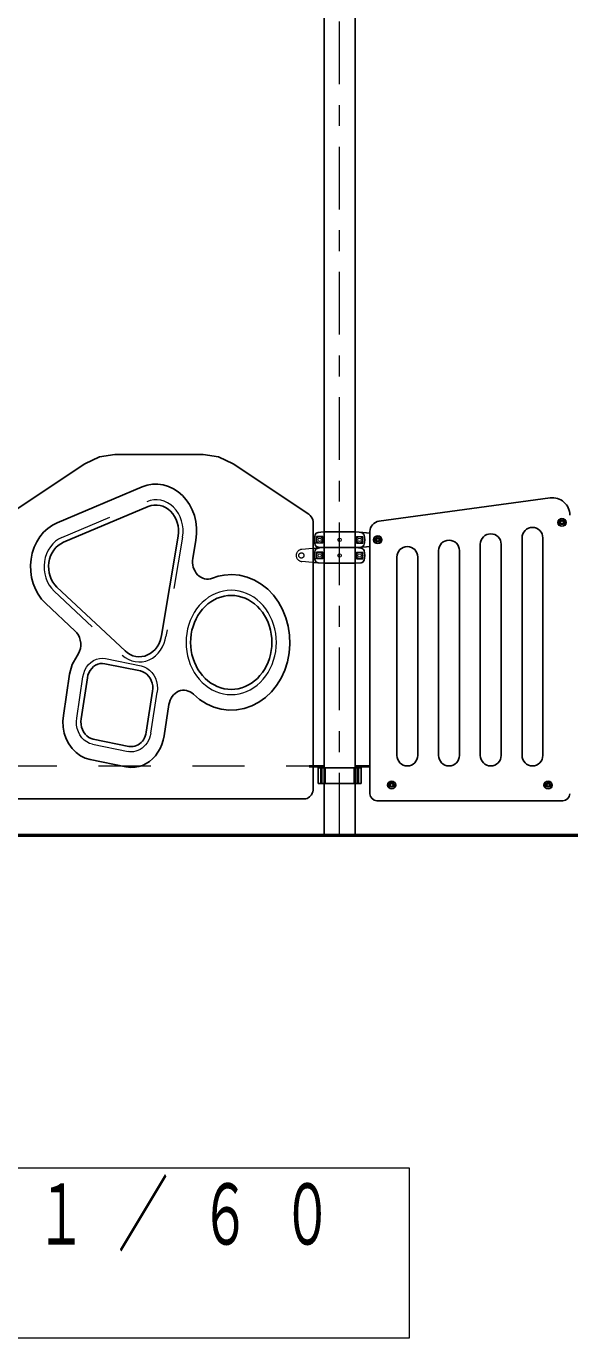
# Model space of a CAD drawing. Units: millimetres on the paper, scale 1:60. Extents: x -385 to 76, y -594 to 267.
# Drawn here: x -261.8 to -235.8, y -134.7 to -71.9 of the extents above; entities that cross this region are included whole.
import ezdxf

# ---------------------------------------------------------------- set-up
doc = ezdxf.new("R2010")
doc.units = ezdxf.units.MM
doc.linetypes.add('USER1', pattern=[4.5, 2.5, -2])
doc.linetypes.add('USER2', pattern=[6, 3, -1, 1, -1])
doc.layers.add('1_60', color=7, linetype='Continuous', lineweight=25)
doc.styles.add('ＭＳ ゴシック', font='')
doc.styles.get('ＭＳ ゴシック').set_extended_font_data('MS Gothic')

msp = doc.modelspace()

# ---------------------------------------------------------------- linework, layer by layer
at = {"layer": '1_60', "linetype": 'USER2', "lineweight": 13}
msp.add_line((-246.811, -110.643), (-246.811, -60.643), dxfattribs=at)
at = {"layer": '1_60'}
for p, q in [((-247.554, -110.643), (-247.554, -62.068)), ((-246.069, -110.643), (-246.069, -62.068)), ((-260.351, -95.655), (-256.282, -93.945)), ((-260.055, -96.595), (-255.986, -94.885)), ((-254.553, -96.297), (-255.353, -101.068)), ((-253.703, -96.487), (-253.85, -97.367)), ((-260.367, -98.74), (-257.098, -101.801)), ((-260.912, -99.517), (-259.491, -100.848)), ((-258.069, -102.414), (-256.363, -102.761)), ((-260.059, -104.886), (-259.758, -102.916)), ((-259.206, -105.059), (-258.905, -103.09)), ((-256.079, -105.696), (-255.778, -103.726)), ((-255.226, -105.87), (-254.997, -104.37)), ((-258.621, -106.025), (-256.915, -106.372)), ((-258.771, -107.009), (-257.065, -107.357)), ((-247.553, -107.309), (-248.269, -107.309)), ((-247.553, -107.348), (-248.269, -107.348)), ((-247.841, -107.409), (-247.841, -108.159)), ((-245.781, -107.409), (-247.841, -107.409)), ((-247.841, -107.409), (-245.781, -107.409)), ((-247.841, -107.409), (-247.841, -108.159)), ((-247.712, -107.409), (-247.712, -108.159)), ((-247.703, -107.409), (-247.703, -108.159)), ((-247.662, -107.409), (-247.662, -108.159)), ((-247.506, -107.409), (-247.506, -108.159)), ((-246.116, -107.409), (-246.116, -108.159)), ((-246.069, -107.309), (-245.353, -107.309)), ((-246.069, -107.348), (-245.353, -107.348)), ((-245.96, -107.409), (-245.96, -108.159)), ((-245.919, -107.409), (-245.919, -108.159)), ((-245.91, -107.409), (-245.91, -108.159)), ((-245.781, -107.409), (-245.781, -108.159)), ((-245.781, -107.409), (-245.781, -108.159)), ((-245.781, -108.159), (-247.841, -108.159)), ((-247.841, -108.159), (-245.781, -108.159))]:
    msp.add_line(p, q, dxfattribs=at)
at = {"layer": '1_60', "color": 70}
for p, q in [((-262.652, -95.255), (-259.028, -92.839)), ((-257.585, -92.393), (-253.358, -92.393)), ((-248.29, -95.255), (-251.915, -92.839)), ((-248.074, -95.688), (-248.074, -108.393)), ((-248.507, -108.893), (-262.436, -108.893))]:
    msp.add_line(p, q, dxfattribs=at)
at = {"layer": '1_60', "linetype": 'USER1', "lineweight": 13}
for p, q in [((-260.129, -96.36), (-256.06, -94.65)), ((-254.34, -96.345), (-255.141, -101.115)), ((-260.503, -98.935), (-257.234, -101.995)), ((-258.032, -102.167), (-256.326, -102.515)), ((-259.419, -105.016), (-259.119, -103.046)), ((-255.866, -105.739), (-255.565, -103.77)), ((-258.658, -106.271), (-256.952, -106.618)), ((-262.869, -107.309), (-248.074, -107.309))]:
    msp.add_line(p, q, dxfattribs=at)
at = {"layer": '1_60', "color": 4}
for p, q in [((-244.92, -95.586), (-236.715, -94.467)), ((-245.353, -108.643), (-245.353, -96.081)), ((-236.144, -95.566), (-236.211, -95.604)), ((-236.211, -95.604), (-236.211, -95.681)), ((-236.144, -95.72), (-236.211, -95.681)), ((-236.078, -95.604), (-236.144, -95.566)), ((-236.078, -95.681), (-236.144, -95.72)), ((-236.078, -95.604), (-236.078, -95.681)), ((-244.978, -96.399), (-245.045, -96.437)), ((-245.045, -96.437), (-245.045, -96.514)), ((-244.978, -96.553), (-245.045, -96.514)), ((-244.911, -96.437), (-244.978, -96.399)), ((-244.911, -96.514), (-244.978, -96.553)), ((-244.911, -96.437), (-244.911, -96.514)), ((-240.061, -96.689), (-240.061, -106.809)), ((-239.061, -106.809), (-239.061, -96.689)), ((-238.061, -96.383), (-238.061, -106.809)), ((-237.061, -106.809), (-237.061, -96.383)), ((-244.061, -97.3), (-244.061, -106.809)), ((-243.061, -106.809), (-243.061, -97.3)), ((-242.061, -96.995), (-242.061, -106.809)), ((-241.061, -106.809), (-241.061, -96.995)), ((-244.378, -108.188), (-244.311, -108.149)), ((-244.378, -108.188), (-244.378, -108.265)), ((-244.378, -108.265), (-244.311, -108.303)), ((-244.311, -108.149), (-244.244, -108.188)), ((-244.311, -108.303), (-244.244, -108.265)), ((-244.244, -108.188), (-244.244, -108.265)), ((-236.878, -108.188), (-236.811, -108.149)), ((-236.878, -108.188), (-236.878, -108.265)), ((-236.878, -108.265), (-236.811, -108.303)), ((-236.811, -108.149), (-236.744, -108.188)), ((-236.811, -108.303), (-236.744, -108.265)), ((-236.744, -108.188), (-236.744, -108.265)), ((-236.103, -108.976), (-245.02, -108.976))]:
    msp.add_line(p, q, dxfattribs=at)
at = {"layer": '1_60', "color": 2}
for p, q in [((-247.578, -96.101), (-247.841, -96.124)), ((-247.578, -96.101), (-246.044, -96.101)), ((-246.045, -96.101), (-245.52, -96.147)), ((-245.52, -96.147), (-245.353, -96.159)), ((-247.578, -96.851), (-248.103, -96.897)), ((-247.578, -96.851), (-247.841, -96.828)), ((-247.578, -96.851), (-246.044, -96.851)), ((-246.044, -96.851), (-247.578, -96.851)), ((-246.045, -96.851), (-245.52, -96.805)), ((-246.044, -96.851), (-245.781, -96.874)), ((-245.52, -96.805), (-245.353, -96.793)), ((-247.578, -97.601), (-248.103, -97.555)), ((-246.044, -97.601), (-247.578, -97.601)), ((-246.044, -97.601), (-245.781, -97.578))]:
    msp.add_line(p, q, dxfattribs=at)
at = {"layer": '1_60', "color": 2, "lineweight": 13}
for p, q in [((-247.616, -96.322), (-247.924, -96.322)), ((-247.924, -96.63), (-247.924, -96.322)), ((-247.616, -96.63), (-247.924, -96.63)), ((-246.007, -96.322), (-245.699, -96.322)), ((-246.007, -96.63), (-245.699, -96.63)), ((-245.699, -96.63), (-245.699, -96.322)), ((-247.615, -97.072), (-247.923, -97.072)), ((-247.923, -97.38), (-247.923, -97.072)), ((-247.615, -97.38), (-247.923, -97.38)), ((-246.007, -97.072), (-245.698, -97.072)), ((-246.007, -97.38), (-245.698, -97.38)), ((-245.698, -97.38), (-245.698, -97.072))]:
    msp.add_line(p, q, dxfattribs=at)
at = {"layer": '1_60', "color": 2, "linetype": 'USER1', "lineweight": 13}
for p, q in [((-248.103, -96.897), (-248.628, -96.936)), ((-247.561, -96.868), (-247.561, -97.584)), ((-246.061, -96.868), (-246.061, -97.584)), ((-248.103, -97.555), (-248.628, -97.516))]:
    msp.add_line(p, q, dxfattribs=at)
at = {"layer": '1_60', "lineweight": 50}
msp.add_line((-183.216, -110.643), (-349.037, -110.643), dxfattribs=at)
at = {"layer": '1_60', "lineweight": 13}
for p, q in [((-243.46, -126.576), (-294.26, -126.576)), ((-243.46, -134.709), (-243.46, -126.576)), ((-294.26, -134.709), (-243.46, -134.709))]:
    msp.add_line(p, q, dxfattribs=at)
at = {"layer": '1_60', "color": 70}
for points in [[(-257.585, -92.393), (-258.332, -92.506), (-259.028, -92.839)], [(-253.358, -92.393), (-252.611, -92.506), (-251.915, -92.839)], [(-248.074, -95.688), (-248.08, -95.601), (-248.1, -95.517), (-248.132, -95.438), (-248.175, -95.367), (-248.229, -95.305), (-248.29, -95.255)], [(-248.507, -108.893), (-248.439, -108.887), (-248.373, -108.868), (-248.31, -108.838), (-248.252, -108.797), (-248.201, -108.746), (-248.157, -108.687), (-248.121, -108.62), (-248.095, -108.547), (-248.079, -108.471), (-248.074, -108.393)]]:
    msp.add_lwpolyline(points, dxfattribs=at)
at = {"layer": '1_60'}
for points in [[(-253.703, -96.487), (-253.67, -96.193), (-253.672, -95.896), (-253.708, -95.602), (-253.776, -95.316), (-253.877, -95.043), (-254.008, -94.788), (-254.167, -94.555), (-254.351, -94.348), (-254.557, -94.171), (-254.781, -94.026), (-255.02, -93.917), (-255.269, -93.845), (-255.524, -93.812), (-255.781, -93.817), (-256.035, -93.862), (-256.282, -93.945)], [(-254.553, -96.297), (-254.535, -96.133), (-254.536, -95.969), (-254.556, -95.805), (-254.594, -95.647), (-254.65, -95.495), (-254.722, -95.353), (-254.811, -95.224), (-254.913, -95.108), (-255.027, -95.01), (-255.152, -94.93), (-255.285, -94.869), (-255.423, -94.829), (-255.565, -94.811), (-255.708, -94.814), (-255.849, -94.839), (-255.986, -94.885)], [(-260.351, -95.655), (-260.586, -95.775), (-260.806, -95.929), (-261.006, -96.115), (-261.183, -96.33), (-261.334, -96.57), (-261.456, -96.831), (-261.547, -97.109), (-261.606, -97.397), (-261.632, -97.693), (-261.624, -97.989), (-261.582, -98.282), (-261.507, -98.566), (-261.401, -98.836), (-261.264, -99.087), (-261.1, -99.315), (-260.912, -99.517)], [(-260.055, -96.595), (-260.186, -96.661), (-260.307, -96.747), (-260.419, -96.85), (-260.517, -96.97), (-260.601, -97.103), (-260.669, -97.248), (-260.72, -97.402), (-260.752, -97.563), (-260.767, -97.727), (-260.762, -97.891), (-260.739, -98.054), (-260.697, -98.212), (-260.638, -98.362), (-260.562, -98.501), (-260.471, -98.628), (-260.367, -98.74)], [(-252.91, -98.314), (-253.001, -98.343), (-253.095, -98.357), (-253.19, -98.357), (-253.283, -98.342), (-253.375, -98.314), (-253.462, -98.272), (-253.544, -98.217), (-253.619, -98.151), (-253.685, -98.073), (-253.743, -97.986), (-253.79, -97.892), (-253.826, -97.791), (-253.85, -97.685), (-253.862, -97.577), (-253.862, -97.471), (-253.85, -97.367)], [(-253.821, -103.878), (-253.522, -104.132), (-253.196, -104.339), (-252.849, -104.494), (-252.488, -104.595), (-252.118, -104.64), (-251.747, -104.629), (-251.38, -104.561), (-251.024, -104.438), (-250.685, -104.262), (-250.369, -104.035), (-250.081, -103.763), (-249.828, -103.449), (-249.612, -103.1), (-249.438, -102.72), (-249.309, -102.318), (-249.227, -101.899), (-249.193, -101.472), (-249.209, -101.043), (-249.273, -100.62), (-249.385, -100.211), (-249.543, -99.822), (-249.744, -99.461), (-249.984, -99.133), (-250.259, -98.845), (-250.565, -98.601), (-250.896, -98.406), (-251.247, -98.263), (-251.611, -98.175), (-251.981, -98.143), (-252.353, -98.167), (-252.635, -98.224), (-252.91, -98.314)], [(-259.398, -102.039), (-259.33, -101.931), (-259.278, -101.812), (-259.243, -101.685), (-259.225, -101.554), (-259.226, -101.421), (-259.246, -101.289), (-259.283, -101.163), (-259.337, -101.046), (-259.407, -100.94), (-259.491, -100.848)], [(-257.098, -101.801), (-256.981, -101.896), (-256.855, -101.972), (-256.721, -102.029), (-256.582, -102.065), (-256.439, -102.08), (-256.297, -102.072), (-256.156, -102.043), (-256.02, -101.993), (-255.891, -101.923), (-255.771, -101.834), (-255.662, -101.727), (-255.567, -101.605), (-255.486, -101.469), (-255.421, -101.322), (-255.381, -101.197), (-255.353, -101.068)], [(-259.758, -102.916), (-259.629, -102.449), (-259.398, -102.039)], [(-258.905, -103.09), (-258.877, -102.963), (-258.832, -102.843), (-258.771, -102.733), (-258.696, -102.635), (-258.609, -102.552), (-258.511, -102.485), (-258.406, -102.437), (-258.295, -102.409), (-258.182, -102.401), (-258.069, -102.414)], [(-256.363, -102.761), (-256.254, -102.794), (-256.15, -102.846), (-256.054, -102.916), (-255.97, -103.003), (-255.898, -103.104), (-255.84, -103.216), (-255.799, -103.338), (-255.774, -103.466), (-255.767, -103.596), (-255.778, -103.726)], [(-254.997, -104.37), (-254.975, -104.264), (-254.94, -104.163), (-254.895, -104.067), (-254.839, -103.979), (-254.773, -103.9), (-254.7, -103.832), (-254.619, -103.775), (-254.532, -103.732), (-254.442, -103.701), (-254.348, -103.685), (-254.254, -103.682), (-254.16, -103.694), (-254.068, -103.721), (-253.98, -103.76), (-253.897, -103.813), (-253.821, -103.878)], [(-258.771, -107.009), (-259.012, -106.937), (-259.241, -106.823), (-259.451, -106.668), (-259.637, -106.477), (-259.796, -106.256), (-259.922, -106.008), (-260.014, -105.74), (-260.068, -105.459), (-260.083, -105.172), (-260.059, -104.886)], [(-258.621, -106.025), (-258.73, -105.992), (-258.834, -105.94), (-258.93, -105.869), (-259.014, -105.783), (-259.087, -105.682), (-259.144, -105.569), (-259.185, -105.448), (-259.21, -105.32), (-259.217, -105.189), (-259.206, -105.059)], [(-255.226, -105.87), (-255.269, -106.08), (-255.333, -106.282), (-255.418, -106.475), (-255.522, -106.655), (-255.643, -106.819), (-255.78, -106.966), (-255.931, -107.093), (-256.094, -107.199), (-256.266, -107.282), (-256.446, -107.341), (-256.63, -107.375), (-256.817, -107.384), (-256.942, -107.376), (-257.065, -107.357)], [(-256.079, -105.696), (-256.098, -105.791), (-256.128, -105.884), (-256.166, -105.971), (-256.213, -106.053), (-256.268, -106.128), (-256.33, -106.194), (-256.399, -106.252), (-256.473, -106.3), (-256.552, -106.338), (-256.633, -106.365), (-256.717, -106.38), (-256.802, -106.384), (-256.859, -106.381), (-256.915, -106.372)]]:
    msp.add_lwpolyline(points, dxfattribs=at)
at = {"layer": '1_60', "linetype": 'USER1', "lineweight": 13}
for points in [[(-254.34, -96.345), (-254.319, -96.148), (-254.32, -95.951), (-254.344, -95.755), (-254.389, -95.564), (-254.456, -95.382), (-254.544, -95.212), (-254.65, -95.056), (-254.772, -94.918), (-254.91, -94.8), (-255.059, -94.704), (-255.218, -94.631), (-255.385, -94.583), (-255.555, -94.561), (-255.726, -94.565), (-255.895, -94.594), (-256.06, -94.65)], [(-260.129, -96.36), (-260.286, -96.44), (-260.432, -96.542), (-260.565, -96.667), (-260.683, -96.81), (-260.784, -96.97), (-260.865, -97.144), (-260.926, -97.329), (-260.966, -97.521), (-260.983, -97.718), (-260.978, -97.916), (-260.95, -98.111), (-260.9, -98.3), (-260.829, -98.48), (-260.738, -98.648), (-260.629, -98.8), (-260.503, -98.935)], [(-257.234, -101.995), (-257.094, -102.109), (-256.943, -102.201), (-256.782, -102.269), (-256.615, -102.312), (-256.444, -102.329), (-256.273, -102.321), (-256.104, -102.286), (-255.941, -102.226), (-255.786, -102.142), (-255.642, -102.035), (-255.512, -101.907), (-255.397, -101.76), (-255.3, -101.597), (-255.222, -101.421), (-255.174, -101.27), (-255.141, -101.115)], [(-259.119, -103.046), (-259.082, -102.882), (-259.023, -102.726), (-258.944, -102.582), (-258.846, -102.455), (-258.733, -102.347), (-258.606, -102.261), (-258.469, -102.198), (-258.325, -102.161), (-258.178, -102.151), (-258.032, -102.167)], [(-256.326, -102.515), (-256.183, -102.557), (-256.048, -102.625), (-255.924, -102.716), (-255.814, -102.829), (-255.72, -102.96), (-255.646, -103.107), (-255.592, -103.265), (-255.56, -103.431), (-255.551, -103.6), (-255.565, -103.77)], [(-258.658, -106.271), (-258.801, -106.228), (-258.936, -106.16), (-259.06, -106.069), (-259.17, -105.956), (-259.264, -105.825), (-259.339, -105.679), (-259.393, -105.521), (-259.424, -105.355), (-259.433, -105.185), (-259.419, -105.016)], [(-255.866, -105.739), (-255.891, -105.863), (-255.929, -105.983), (-255.979, -106.097), (-256.04, -106.203), (-256.112, -106.3), (-256.193, -106.387), (-256.282, -106.462), (-256.378, -106.525), (-256.48, -106.574), (-256.586, -106.609), (-256.696, -106.629), (-256.806, -106.634), (-256.879, -106.63), (-256.952, -106.618)]]:
    msp.add_lwpolyline(points, dxfattribs=at)
msp.add_lwpolyline([(-252.007, -98.893), (-252.196, -98.902), (-252.383, -98.931), (-252.567, -98.978), (-252.748, -99.043), (-252.922, -99.127), (-253.09, -99.228), (-253.249, -99.345), (-253.399, -99.478), (-253.538, -99.625), (-253.666, -99.786), (-253.781, -99.959), (-253.882, -100.143), (-253.969, -100.336), (-254.042, -100.538), (-254.098, -100.746), (-254.139, -100.959), (-254.164, -101.175), (-254.172, -101.393), (-254.164, -101.611), (-254.139, -101.827), (-254.098, -102.04), (-254.042, -102.248), (-253.969, -102.449), (-253.882, -102.643), (-253.781, -102.827), (-253.666, -103), (-253.538, -103.16), (-253.399, -103.308), (-253.249, -103.441), (-253.09, -103.558), (-252.922, -103.659), (-252.748, -103.742), (-252.567, -103.808), (-252.383, -103.855), (-252.196, -103.883), (-252.007, -103.893), (-251.818, -103.883), (-251.631, -103.855), (-251.447, -103.808), (-251.267, -103.742), (-251.092, -103.659), (-250.925, -103.558), (-250.765, -103.441), (-250.615, -103.308), (-250.476, -103.16), (-250.349, -103), (-250.234, -102.827), (-250.132, -102.643), (-250.045, -102.449), (-249.973, -102.248), (-249.916, -102.04), (-249.875, -101.827), (-249.85, -101.611), (-249.842, -101.393), (-249.85, -101.175), (-249.875, -100.959), (-249.916, -100.746), (-249.973, -100.538), (-250.045, -100.336), (-250.132, -100.143), (-250.234, -99.959), (-250.349, -99.786), (-250.476, -99.625), (-250.615, -99.478), (-250.765, -99.345), (-250.925, -99.228), (-251.092, -99.127), (-251.267, -99.043), (-251.447, -98.978), (-251.631, -98.931), (-251.818, -98.902)], close=True, dxfattribs=at)
at = {"layer": '1_60'}
msp.add_lwpolyline([(-252.007, -99.143), (-252.177, -99.151), (-252.345, -99.177), (-252.511, -99.219), (-252.674, -99.278), (-252.831, -99.353), (-252.981, -99.444), (-253.125, -99.55), (-253.26, -99.669), (-253.385, -99.802), (-253.5, -99.946), (-253.603, -100.102), (-253.695, -100.268), (-253.773, -100.442), (-253.838, -100.623), (-253.889, -100.81), (-253.926, -101.002), (-253.948, -101.197), (-253.956, -101.393), (-253.948, -101.589), (-253.926, -101.783), (-253.889, -101.975), (-253.838, -102.162), (-253.773, -102.344), (-253.695, -102.518), (-253.603, -102.683), (-253.5, -102.839), (-253.385, -102.984), (-253.26, -103.116), (-253.125, -103.236), (-252.981, -103.341), (-252.831, -103.432), (-252.674, -103.507), (-252.511, -103.566), (-252.345, -103.609), (-252.177, -103.634), (-252.007, -103.643), (-251.837, -103.634), (-251.669, -103.609), (-251.503, -103.566), (-251.341, -103.507), (-251.184, -103.432), (-251.033, -103.341), (-250.889, -103.236), (-250.755, -103.116), (-250.629, -102.984), (-250.514, -102.839), (-250.411, -102.683), (-250.32, -102.518), (-250.241, -102.344), (-250.176, -102.162), (-250.125, -101.975), (-250.088, -101.783), (-250.066, -101.589), (-250.059, -101.393), (-250.066, -101.197), (-250.088, -101.002), (-250.125, -100.81), (-250.176, -100.623), (-250.241, -100.442), (-250.32, -100.268), (-250.411, -100.102), (-250.514, -99.946), (-250.629, -99.802), (-250.755, -99.669), (-250.889, -99.55), (-251.033, -99.444), (-251.184, -99.353), (-251.341, -99.278), (-251.503, -99.219), (-251.669, -99.177), (-251.837, -99.151)], close=True, dxfattribs=at)
at = {"layer": '1_60', "lineweight": 13}
for centre in [(-236.144, -95.643), (-244.978, -96.476), (-244.311, -108.226), (-236.811, -108.226)]:
    msp.add_circle(centre, 0.2, dxfattribs=at)
at = {"layer": '1_60', "color": 4}
for centre in [(-236.144, -95.643), (-244.978, -96.476), (-244.311, -108.226), (-236.811, -108.226)]:
    msp.add_circle(centre, 0.175, dxfattribs=at)
at = {"layer": '1_60', "color": 4, "linetype": 'USER1', "lineweight": 13}
for centre in [(-236.144, -95.643), (-244.978, -96.476), (-244.311, -108.226), (-236.811, -108.226)]:
    msp.add_circle(centre, 0.104, dxfattribs=at)
at = {"layer": '1_60', "color": 4, "lineweight": 13}
for centre in [(-236.144, -95.643), (-244.978, -96.476), (-244.311, -108.226), (-236.811, -108.226)]:
    msp.add_circle(centre, 0.0917, dxfattribs=at)
at = {"layer": '1_60', "color": 2, "lineweight": 13}
for centre, radius in [((-247.77, -96.476), 0.154), ((-247.77, -96.476), 0.0833), ((-246.811, -96.476), 0.0833), ((-245.853, -96.476), 0.154), ((-245.853, -96.476), 0.0833), ((-247.769, -97.226), 0.154), ((-247.769, -97.226), 0.0833), ((-246.811, -97.226), 0.0833), ((-245.853, -97.226), 0.154), ((-245.853, -97.226), 0.0833)]:
    msp.add_circle(centre, radius, dxfattribs=at)
at = {"layer": '1_60', "color": 2, "linetype": 'USER1', "lineweight": 13}
msp.add_circle((-248.644, -97.226), 0.125, dxfattribs=at)
at = {"layer": '1_60', "color": 4}
for centre, radius, start, end in [((-236.603, -95.292), 0.833, 0, 97.46846), ((-244.853, -96.081), 0.5, 97.46846, 180), ((-237.561, -96.383), 0.5, 0, 180), ((-241.561, -96.995), 0.5, 0, 180), ((-239.561, -96.689), 0.5, 0, 180), ((-243.561, -97.3), 0.5, 0, 180), ((-243.561, -106.809), 0.5, 180, 0), ((-241.561, -106.809), 0.5, 180, 0), ((-239.561, -106.809), 0.5, 180, 0), ((-237.561, -106.809), 0.5, 180, 0), ((-245.02, -108.643), 0.333, 180, 270), ((-236.103, -108.643), 0.333, 270, 0)]:
    msp.add_arc(centre, radius, start, end, dxfattribs=at)
at = {"layer": '1_60', "color": 2}
for centre, radius, start, end in [((-247.826, -96.29), 0.167, 95, 163.80375), ((-245.796, -96.29), 0.167, 16.19625, 85), ((-247.186, -96.476), 0.833, 163.80375, 196.19625), ((-247.826, -96.662), 0.167, 196.19625, 265), ((-245.796, -96.662), 0.167, 275, 343.80375), ((-246.436, -96.476), 0.833, 343.80375, 16.19625), ((-247.186, -97.226), 0.833, 163.80375, 196.19625), ((-247.826, -97.04), 0.167, 95, 163.80375), ((-245.796, -97.04), 0.167, 16.19625, 85), ((-246.436, -97.226), 0.833, 343.80375, 16.19625), ((-247.826, -97.412), 0.167, 196.19625, 265), ((-245.796, -97.412), 0.167, 275, 343.80375)]:
    msp.add_arc(centre, radius, start, end, dxfattribs=at)
at = {"layer": '1_60', "color": 2, "lineweight": 13}
for centre, start, end in [((-249.749, -96.476), 355.87048, 4.12952), ((-243.873, -96.476), 175.87048, 184.12952), ((-249.749, -97.226), 355.87048, 4.12952), ((-243.873, -97.226), 175.87048, 184.12952)]:
    msp.add_arc(centre, 2.139, start, end, dxfattribs=at)
at = {"layer": '1_60', "color": 2, "linetype": 'USER1', "lineweight": 13}
for centre, radius, start, end in [((-248.603, -97.226), 0.291, 95, 265), ((-247.578, -96.868), 0.0167, 0, 91.98888), ((-247.578, -97.584), 0.0167, 270, 0)]:
    msp.add_arc(centre, radius, start, end, dxfattribs=at)

# ---------------------------------------------------------------- texts
at = {"layer": '1_60', "insert": (-292.86, -127.309), "char_height": 2.933, "attachment_point": 1, "style": 'ＭＳ ゴシック'}
msp.add_mtext('\\T1.64;\\W0.6;Ａ視立面図\u3000Ｓ＝１／６０', dxfattribs=at)

doc.saveas('drawing.dxf')
